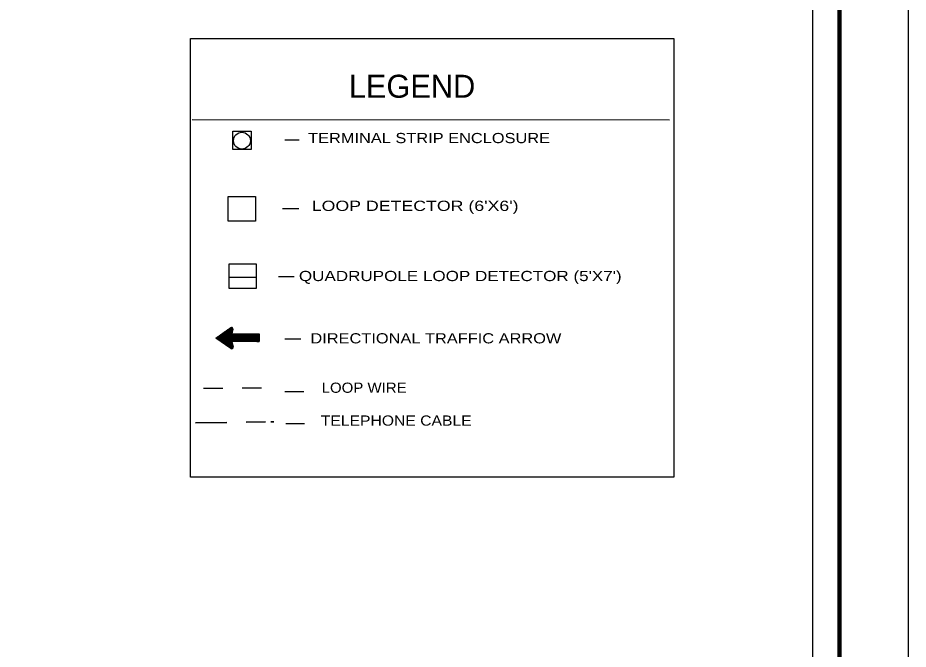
# Model space of a CAD drawing. Extents: x -50.5 to -21, y 43.3 to 54.
# Drawn here: x -41.387 to -36.781, y 46.55 to 49.818 of the extents above; entities that cross this region are included whole.
import ezdxf

# ---------------------------------------------------------------- set-up
doc = ezdxf.new("R2010")
doc.units = 0
doc.header["$LTSCALE"] = 0.027
doc.linetypes.add('LONG_DASH_SHORT_DASH', pattern=[9.9, 6, -1.2, 1.5, -1.2])
doc.linetypes.add('MEDIUM_DASHED', pattern=[4.5, 3, -1.5])
doc.layers.add('1', color=7, linetype='Continuous', lineweight=13)

msp = doc.modelspace()

# ---------------------------------------------------------------- linework, layer by layer
at = {"layer": '1', "lineweight": 25}
for p, q in [((-40.48603, 49.29198), (-38.01518, 49.28946)), ((-40.00643, 49.1866), (-39.93089, 49.1866)), ((-40.01846, 48.8314), (-39.9335, 48.8314)), ((-40.29384, 48.47554), (-40.1534, 48.47554)), ((-40.03813, 48.47834), (-39.95775, 48.47834)), ((-40.36229, 48.16071), (-40.28619, 48.21415)), ((-40.35538, 48.15615), (-40.32433, 48.18757)), ((-40.3551, 48.15587), (-40.32079, 48.18981)), ((-40.35445, 48.15512), (-40.31762, 48.19233)), ((-40.3538, 48.15493), (-40.31416, 48.19447)), ((-40.35314, 48.15456), (-40.3109, 48.1969)), ((-40.35277, 48.15428), (-40.30754, 48.19932)), ((-40.35221, 48.15372), (-40.304, 48.20137)), ((-40.35146, 48.15325), (-40.30092, 48.20389)), ((-40.35082, 48.15307), (-40.29729, 48.20632)), ((-40.35035, 48.15241), (-40.29421, 48.20865)), ((-40.3497, 48.15195), (-40.29066, 48.21098)), ((-40.34904, 48.15167), (-40.2874, 48.2135)), ((-40.34858, 48.15111), (-40.28488, 48.2148)), ((-40.34792, 48.15073), (-40.28349, 48.21536)), ((-40.34746, 48.15055), (-40.28237, 48.21564)), ((-40.3469, 48.14999), (-40.28115, 48.21564)), ((-40.34624, 48.14943), (-40.28041, 48.21536)), ((-40.34559, 48.14915), (-40.27957, 48.21518)), ((-40.34512, 48.14878), (-40.27901, 48.21499)), ((-40.34457, 48.14841), (-40.27817, 48.21462)), ((-40.34401, 48.14794), (-40.27752, 48.21415)), ((-40.34326, 48.14747), (-40.27705, 48.21396)), ((-40.3427, 48.14738), (-40.2764, 48.21331)), ((-40.34214, 48.14663), (-40.27603, 48.21275)), ((-40.3414, 48.14626), (-40.27547, 48.21219)), ((-40.34093, 48.14607), (-40.27518, 48.21163)), ((-40.34028, 48.14542), (-40.27481, 48.21098)), ((-40.33981, 48.14496), (-40.27454, 48.21014)), ((-40.33925, 48.14477), (-40.27425, 48.20958)), ((-40.3386, 48.14421), (-40.27425, 48.20846)), ((-40.33804, 48.14374), (-40.27425, 48.20762)), ((-40.33729, 48.14346), (-40.27454, 48.20641)), ((-40.33692, 48.14318), (-40.27481, 48.2051)), ((-40.33636, 48.14244), (-40.27518, 48.20371)), ((-40.33571, 48.14225), (-40.27547, 48.20249)), ((-40.33505, 48.14178), (-40.27584, 48.20128)), ((-40.3345, 48.1416), (-40.27603, 48.19979)), ((-40.33384, 48.14095), (-40.2764, 48.19867)), ((-40.33328, 48.14057), (-40.27677, 48.19699)), ((-40.33291, 48.14029), (-40.27705, 48.19578)), ((-40.33226, 48.13973), (-40.27742, 48.19447)), ((-40.3316, 48.13927), (-40.27789, 48.19308)), ((-40.33104, 48.1389), (-40.27817, 48.19177)), ((-40.33058, 48.13843), (-40.27854, 48.19046)), ((-40.32993, 48.13796), (-40.27901, 48.18925)), ((-40.32927, 48.13787), (-40.27929, 48.18785)), ((-40.28554, 48.10691), (-40.36229, 48.16071)), ((-40.3621, 48.16062), (-40.36116, 48.16146)), ((-40.36145, 48.16016), (-40.35762, 48.16379)), ((-40.36079, 48.15997), (-40.35445, 48.1664)), ((-40.36014, 48.15932), (-40.35091, 48.16846)), ((-40.35977, 48.15904), (-40.34774, 48.17097)), ((-40.35911, 48.15876), (-40.34429, 48.1734)), ((-40.35855, 48.1581), (-40.34093, 48.17573)), ((-40.35799, 48.15764), (-40.33767, 48.17797)), ((-40.35734, 48.15754), (-40.33431, 48.1802)), ((-40.35669, 48.15689), (-40.33104, 48.18282)), ((-40.35613, 48.15642), (-40.32741, 48.18496)), ((-40.32881, 48.1374), (-40.27957, 48.18664)), ((-40.32806, 48.13675), (-40.27985, 48.18496)), ((-40.32741, 48.13647), (-40.28022, 48.18366)), ((-40.32685, 48.13609), (-40.28059, 48.18245)), ((-40.32657, 48.13553), (-40.28041, 48.1816)), ((-40.32573, 48.13526), (-40.27929, 48.1816)), ((-40.32526, 48.13479), (-40.27827, 48.1816)), ((-40.32461, 48.1347), (-40.27742, 48.1816)), ((-40.32396, 48.13404), (-40.2764, 48.1816)), ((-40.3234, 48.13358), (-40.27547, 48.1816)), ((-40.32293, 48.13311), (-40.27425, 48.1816)), ((-40.32228, 48.13265), (-40.27351, 48.1816)), ((-40.32181, 48.13236), (-40.27239, 48.1816)), ((-40.32116, 48.13209), (-40.27136, 48.1816)), ((-40.32051, 48.13153), (-40.27034, 48.1816)), ((-40.31995, 48.13106), (-40.2694, 48.1816)), ((-40.31939, 48.13078), (-40.26847, 48.1816)), ((-40.31892, 48.13041), (-40.26754, 48.1816)), ((-40.31836, 48.12975), (-40.26661, 48.1816)), ((-40.31762, 48.12957), (-40.26549, 48.1816)), ((-40.31706, 48.1291), (-40.26437, 48.1816)), ((-40.31631, 48.12873), (-40.26344, 48.1816)), ((-40.31575, 48.12826), (-40.2625, 48.1816)), ((-40.31538, 48.12789), (-40.26157, 48.1816)), ((-40.31472, 48.12733), (-40.26055, 48.1816)), ((-40.31416, 48.12705), (-40.25961, 48.1816)), ((-40.3136, 48.12649), (-40.25859, 48.1816)), ((-40.31286, 48.1264), (-40.25756, 48.1816)), ((-40.3123, 48.12575), (-40.25654, 48.1816)), ((-40.31174, 48.12528), (-40.25551, 48.1816)), ((-40.31128, 48.12509), (-40.25448, 48.1816)), ((-40.31072, 48.12463), (-40.25355, 48.1816)), ((-40.30997, 48.12407), (-40.25252, 48.1816)), ((-40.30941, 48.12388), (-40.2515, 48.1816)), ((-40.30876, 48.12341), (-40.25075, 48.1816)), ((-40.3081, 48.12285), (-40.24945, 48.1816)), ((-40.30782, 48.12257), (-40.2487, 48.1816)), ((-40.30717, 48.12211), (-40.24749, 48.1816)), ((-40.30652, 48.12173), (-40.24656, 48.1816)), ((-40.30596, 48.12136), (-40.24572, 48.1816)), ((-40.3053, 48.1209), (-40.24469, 48.1816)), ((-40.30475, 48.12052), (-40.24376, 48.1816)), ((-40.3041, 48.11996), (-40.24255, 48.1816)), ((-40.30372, 48.11968), (-40.24152, 48.1816)), ((-40.30307, 48.1194), (-40.28059, 48.1416)), ((-40.28041, 48.14178), (-40.24059, 48.1816)), ((-40.27929, 48.14178), (-40.23966, 48.1816)), ((-40.27827, 48.14178), (-40.23863, 48.1816)), ((-40.27742, 48.14178), (-40.2377, 48.1816)), ((-40.2764, 48.14178), (-40.23677, 48.1816)), ((-40.27547, 48.14178), (-40.23565, 48.1816)), ((-40.27454, 48.14178), (-40.2348, 48.1816)), ((-40.27351, 48.14178), (-40.23378, 48.1816)), ((-40.27239, 48.14178), (-40.23285, 48.1816)), ((-40.27136, 48.14178), (-40.23163, 48.1816)), ((-40.27034, 48.14178), (-40.2307, 48.1816)), ((-40.2694, 48.14178), (-40.22986, 48.1816)), ((-40.26847, 48.14178), (-40.22856, 48.1816)), ((-40.26754, 48.14178), (-40.22772, 48.1816)), ((-40.26661, 48.14178), (-40.2267, 48.1816)), ((-40.26558, 48.14178), (-40.22586, 48.1816)), ((-40.26437, 48.14178), (-40.22474, 48.1816)), ((-40.26344, 48.14178), (-40.2238, 48.1816)), ((-40.2625, 48.14178), (-40.22278, 48.1816)), ((-40.26157, 48.14178), (-40.22166, 48.1816)), ((-40.26055, 48.14178), (-40.22082, 48.1816)), ((-40.25961, 48.14178), (-40.21961, 48.1816)), ((-40.25859, 48.14178), (-40.21867, 48.1816)), ((-40.25756, 48.14178), (-40.21774, 48.1816)), ((-40.25654, 48.14178), (-40.21681, 48.1816)), ((-40.2557, 48.14178), (-40.21578, 48.1816)), ((-40.25448, 48.14178), (-40.21476, 48.1816)), ((-40.25355, 48.14178), (-40.21382, 48.1816)), ((-40.25252, 48.14178), (-40.21298, 48.1816)), ((-40.2515, 48.14178), (-40.21187, 48.1816)), ((-40.25075, 48.14178), (-40.21084, 48.1816)), ((-40.24945, 48.14178), (-40.20972, 48.1816)), ((-40.2487, 48.14178), (-40.20879, 48.1816)), ((-40.24749, 48.14178), (-40.20795, 48.1816)), ((-40.24656, 48.14178), (-40.20692, 48.1816)), ((-40.24572, 48.14178), (-40.20571, 48.1816)), ((-40.24469, 48.14178), (-40.20497, 48.1816)), ((-40.24376, 48.14178), (-40.20375, 48.1816)), ((-40.24255, 48.14178), (-40.20282, 48.1816)), ((-40.24171, 48.14178), (-40.20189, 48.1816)), ((-40.24068, 48.14178), (-40.20095, 48.1816)), ((-40.23966, 48.14178), (-40.19993, 48.1816)), ((-40.23863, 48.14178), (-40.19881, 48.1816)), ((-40.2377, 48.14178), (-40.19806, 48.1816)), ((-40.23677, 48.14178), (-40.19676, 48.1816)), ((-40.23565, 48.14178), (-40.19583, 48.1816)), ((-40.2348, 48.14178), (-40.19489, 48.1816)), ((-40.23378, 48.14178), (-40.19387, 48.1816)), ((-40.23285, 48.14178), (-40.19294, 48.1816)), ((-40.23163, 48.14178), (-40.192, 48.1816)), ((-40.2307, 48.14178), (-40.19107, 48.1816)), ((-40.22986, 48.14178), (-40.18995, 48.1816)), ((-40.22856, 48.14178), (-40.18911, 48.1816)), ((-40.22772, 48.14178), (-40.1879, 48.1816)), ((-40.2267, 48.14178), (-40.18697, 48.1816)), ((-40.22586, 48.14178), (-40.18594, 48.1816)), ((-40.22474, 48.14178), (-40.1851, 48.1816)), ((-40.2238, 48.14178), (-40.18408, 48.1816)), ((-40.22278, 48.14178), (-40.18296, 48.1816)), ((-40.22166, 48.14178), (-40.18203, 48.1816)), ((-40.22082, 48.14178), (-40.18091, 48.1816)), ((-40.21979, 48.14178), (-40.18016, 48.1816)), ((-40.21867, 48.14178), (-40.17904, 48.1816)), ((-40.21774, 48.14178), (-40.17802, 48.1816)), ((-40.21681, 48.14178), (-40.17708, 48.1816)), ((-40.21578, 48.14178), (-40.17615, 48.1816)), ((-40.21476, 48.14178), (-40.17512, 48.1816)), ((-40.21392, 48.14178), (-40.17401, 48.1816)), ((-40.21298, 48.14178), (-40.17298, 48.1816)), ((-40.21187, 48.14178), (-40.17195, 48.1816)), ((-40.21084, 48.14178), (-40.17112, 48.1816)), ((-40.20972, 48.14178), (-40.17018, 48.1816)), ((-40.20879, 48.14178), (-40.16925, 48.1816)), ((-40.20795, 48.14178), (-40.16813, 48.1816)), ((-40.20692, 48.14178), (-40.16729, 48.1816)), ((-40.20571, 48.14178), (-40.16608, 48.1816)), ((-40.20506, 48.14178), (-40.16505, 48.1816)), ((-40.20375, 48.14178), (-40.16412, 48.1816)), ((-40.20282, 48.14178), (-40.16319, 48.1816)), ((-40.20189, 48.14178), (-40.16216, 48.1816)), ((-40.20095, 48.14178), (-40.16123, 48.1816)), ((-40.19993, 48.14178), (-40.16011, 48.1816)), ((-40.19881, 48.14178), (-40.15937, 48.1816)), ((-40.19806, 48.14178), (-40.15815, 48.1816)), ((-40.19676, 48.14178), (-40.15713, 48.1816)), ((-40.19583, 48.14178), (-40.1561, 48.1816)), ((-40.19489, 48.14178), (-40.15517, 48.1816)), ((-40.19387, 48.14178), (-40.15424, 48.1816)), ((-40.19294, 48.14178), (-40.15312, 48.1816)), ((-40.192, 48.14178), (-40.15237, 48.1816)), ((-40.19107, 48.14178), (-40.15107, 48.1816)), ((-40.19014, 48.14178), (-40.15013, 48.1816)), ((-40.18911, 48.14178), (-40.1492, 48.1816)), ((-40.1879, 48.14178), (-40.14827, 48.1816)), ((-40.18697, 48.14178), (-40.14733, 48.1816)), ((-40.18603, 48.14178), (-40.14631, 48.1816)), ((-40.1851, 48.14178), (-40.14538, 48.1816)), ((-40.18408, 48.14178), (-40.14416, 48.1816)), ((-40.18296, 48.14178), (-40.14314, 48.1816)), ((-40.18203, 48.14178), (-40.1423, 48.1816)), ((-40.181, 48.14178), (-40.14127, 48.1816)), ((-40.18016, 48.14178), (-40.14025, 48.1816)), ((-40.17904, 48.14178), (-40.13931, 48.1816)), ((-40.17802, 48.14178), (-40.13922, 48.18077)), ((-40.17708, 48.14178), (-40.13922, 48.17965)), ((-40.17615, 48.14178), (-40.13922, 48.17862)), ((-40.17512, 48.14178), (-40.13922, 48.17778)), ((-40.17401, 48.14178), (-40.13922, 48.17657)), ((-40.17298, 48.14178), (-40.13922, 48.17591)), ((-40.17195, 48.14178), (-40.13922, 48.17489)), ((-40.17112, 48.14178), (-40.13922, 48.17377)), ((-40.17018, 48.14178), (-40.13922, 48.17274)), ((-40.16925, 48.14178), (-40.13922, 48.17172)), ((-40.16822, 48.14178), (-40.13922, 48.17079)), ((-40.16729, 48.14178), (-40.13922, 48.16967)), ((-40.16608, 48.14178), (-40.13922, 48.16883)), ((-40.16505, 48.14178), (-40.13922, 48.1678)), ((-40.16412, 48.14178), (-40.13922, 48.16696)), ((-40.16319, 48.14178), (-40.13922, 48.16584)), ((-40.16216, 48.14178), (-40.13922, 48.16463)), ((-40.16123, 48.14178), (-40.13922, 48.16379)), ((-40.16011, 48.14178), (-40.13922, 48.16277)), ((-40.15937, 48.14178), (-40.13922, 48.16193)), ((-40.15824, 48.14178), (-40.13922, 48.1609)), ((-40.15713, 48.14178), (-40.13922, 48.15997)), ((-40.1561, 48.14178), (-40.13922, 48.15876)), ((-40.15517, 48.14178), (-40.13922, 48.1581)), ((-40.15433, 48.14178), (-40.13922, 48.1568)), ((-40.15312, 48.14178), (-40.13922, 48.15587)), ((-40.15237, 48.14178), (-40.13922, 48.15493)), ((-40.15107, 48.14178), (-40.13922, 48.15381)), ((-40.15013, 48.14178), (-40.13922, 48.15307)), ((-40.14929, 48.14178), (-40.13922, 48.15186)), ((-40.14827, 48.14178), (-40.13922, 48.15083)), ((-40.14733, 48.14178), (-40.13922, 48.14999)), ((-40.14631, 48.14178), (-40.13922, 48.14878)), ((-40.14538, 48.14178), (-40.13922, 48.14794)), ((-40.14426, 48.14178), (-40.13922, 48.14691)), ((-40.14314, 48.14178), (-40.13922, 48.14607)), ((-40.1423, 48.14178), (-40.13922, 48.14496)), ((-40.14127, 48.14178), (-40.13922, 48.14402)), ((-40.14025, 48.14178), (-40.13922, 48.143)), ((-40.13931, 48.14178), (-40.13922, 48.14178)), ((-40.00512, 48.15587), (-39.92259, 48.15587)), ((-40.30242, 48.11894), (-40.28059, 48.14076)), ((-40.30176, 48.11828), (-40.28022, 48.1401)), ((-40.30139, 48.1181), (-40.28004, 48.13917)), ((-40.30092, 48.11754), (-40.27985, 48.13843)), ((-40.30027, 48.11726), (-40.27957, 48.13787)), ((-40.29952, 48.11679), (-40.27929, 48.13675)), ((-40.29887, 48.11633), (-40.27929, 48.13609)), ((-40.29831, 48.11577), (-40.27901, 48.13526)), ((-40.29775, 48.11558), (-40.27873, 48.1347)), ((-40.2972, 48.1152), (-40.27864, 48.13358)), ((-40.29645, 48.11493), (-40.27827, 48.13293)), ((-40.29608, 48.11437), (-40.27827, 48.13218)), ((-40.29542, 48.1139), (-40.27798, 48.13143)), ((-40.29486, 48.11371), (-40.27789, 48.13059)), ((-40.29421, 48.11297), (-40.27761, 48.12975)), ((-40.29374, 48.1126), (-40.27742, 48.12901)), ((-40.29309, 48.11241), (-40.27723, 48.12826)), ((-40.29262, 48.11194), (-40.27686, 48.12733)), ((-40.29197, 48.11138), (-40.27677, 48.12649)), ((-40.29132, 48.1112), (-40.27668, 48.12593)), ((-40.29066, 48.11073), (-40.2764, 48.12509)), ((-40.2901, 48.11008), (-40.27603, 48.12425)), ((-40.28936, 48.10989), (-40.27584, 48.12341)), ((-40.2888, 48.10942), (-40.27584, 48.12285)), ((-40.28852, 48.10905), (-40.27547, 48.12202)), ((-40.28777, 48.10859), (-40.27528, 48.12108)), ((-40.28721, 48.10821), (-40.27518, 48.12024)), ((-40.28675, 48.10793), (-40.27481, 48.1195)), ((-40.28609, 48.10728), (-40.27472, 48.11884)), ((-40.28563, 48.10691), (-40.27454, 48.1181)), ((-40.28488, 48.10672), (-40.27425, 48.11726)), ((-40.28432, 48.10625), (-40.27407, 48.11642)), ((-40.28358, 48.10616), (-40.27388, 48.11567)), ((-40.28274, 48.1056), (-40.27369, 48.11493)), ((-40.2819, 48.10551), (-40.27351, 48.1139)), ((-40.28088, 48.10541), (-40.27351, 48.11297)), ((-40.27985, 48.10551), (-40.27351, 48.11194)), ((-40.27864, 48.10616), (-40.27388, 48.11063)), ((-40.2764, 48.10728), (-40.27518, 48.10821)), ((-40.00512, 47.88329), (-39.90804, 47.88329)), ((-40.00093, 47.71757), (-39.90385, 47.71757))]:
    msp.add_line(p, q, dxfattribs=at)
at = {"layer": '1', "linetype": 'MEDIUM_DASHED', "lineweight": 25}
msp.add_line((-40.42598, 47.90147), (-40.07497, 47.90249), dxfattribs=at)
at = {"layer": '1', "linetype": 'LONG_DASH_SHORT_DASH', "lineweight": 35}
for p, q in [((-40.46849, 47.72114), (-40.09401, 47.72718)), ((-40.07846, 47.72743), (-40.06277, 47.72769))]:
    msp.add_line(p, q, dxfattribs=at)
at = {"layer": '1', "lineweight": 25}
for points in [[(-36.78061, 53.9085), (-36.78061, 43.2835), (-50.53061, 43.2835), (-50.53061, 53.9085)], [(-37.27409, 52.64417), (-50.15814, 52.64417), (-50.15814, 43.98425), (-37.27409, 43.98425)], [(-40.49368, 49.71125), (-37.99242, 49.71125), (-37.99242, 47.44089), (-40.49368, 47.44089)], [(-40.27481, 49.23099), (-40.17979, 49.23099), (-40.17979, 49.13596), (-40.27481, 49.13596)], [(-40.29878, 48.8935), (-40.15824, 48.8935), (-40.15824, 48.76547), (-40.29878, 48.76547)], [(-40.29384, 48.54529), (-40.1534, 48.54529), (-40.1534, 48.41744), (-40.29384, 48.41744)]]:
    msp.add_lwpolyline(points, close=True, dxfattribs=at)
at = {"layer": '1', "lineweight": 106}
msp.add_lwpolyline([(-50.3122, 43.86591), (-37.13635, 43.86591), (-37.13635, 52.77324), (-50.3122, 52.77324)], close=True, dxfattribs=at)
at = {"layer": '1', "lineweight": 25}
msp.add_lwpolyline([(-40.27454, 48.20632), (-40.28059, 48.1816), (-40.13922, 48.1816), (-40.13922, 48.14178), (-40.28059, 48.14178), (-40.27369, 48.11493)], dxfattribs=at)
msp.add_circle((-40.22776, 49.18186), 0.04349, dxfattribs=at)
for centre, start, end in [((-40.28202, 48.20801), 345.49851, 125.13712), ((-40.28126, 48.11303), 234.98548, 14.71405)]:
    msp.add_arc(centre, 0.00754, start, end, dxfattribs=at)

# ---------------------------------------------------------------- texts
at = {"layer": '1'}
msp.add_text('LEGEND', height=0.119, dxfattribs=at).set_placement((-39.67481, 49.40388))
for s, height, width, p in [('TERMINAL STRIP ENCLOSURE', 0.05278, 1.2, (-39.88548, 49.16897)), ("LOOP DETECTOR (6'X6')", 0.05278, 1.3, (-39.86664, 48.81824)), ("QUADRUPOLE LOOP DETECTOR (5'X7')", 0.05274, 1.25, (-39.93303, 48.45521)), ('DIRECTIONAL TRAFFIC ARROW', 0.05278, 1.2, (-39.87354, 48.13273)), ('LOOP WIRE', 0.05278, 1.1, (-39.81544, 47.87703)), ('TELEPHONE CABLE', 0.05278, 1.15, (-39.81973, 47.70712))]:
    msp.add_text(s, height=height, dxfattribs=dict(at, width=width)).set_placement(p)

doc.saveas('drawing.dxf')
